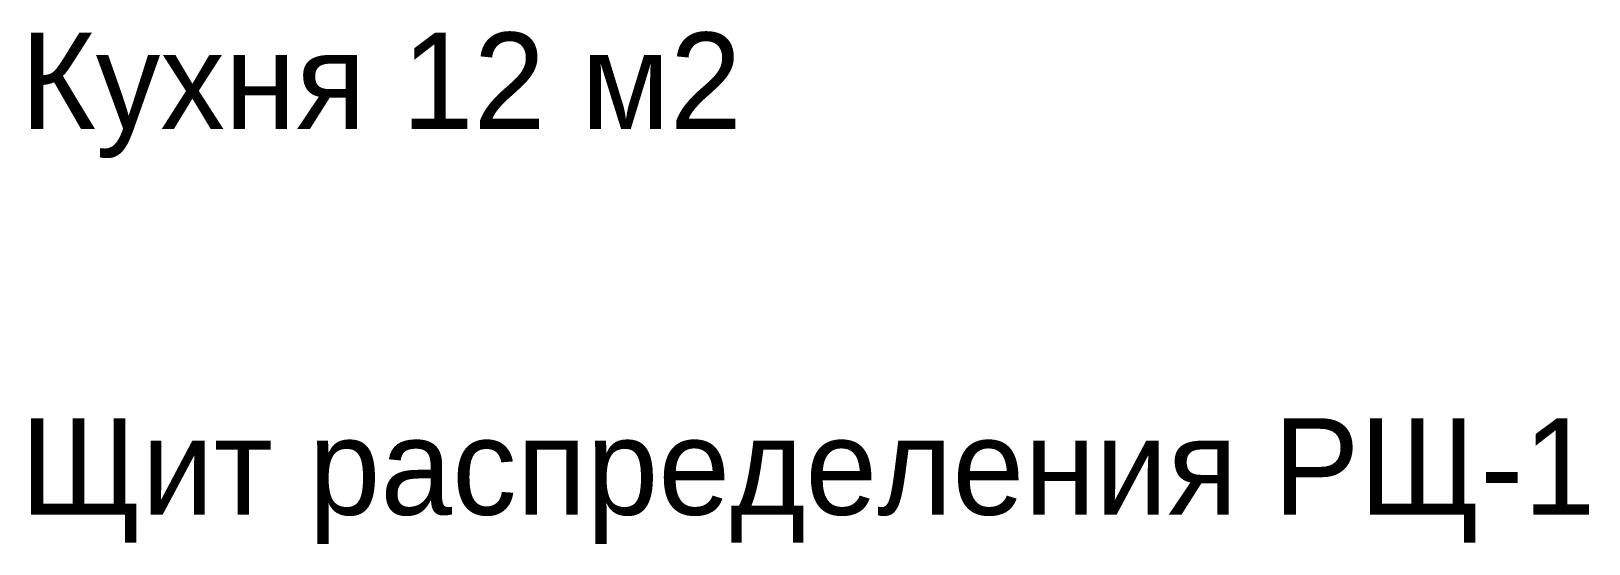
# Model space of a CAD drawing. Extents: x 0.3 to 40.6, y -0.8 to 12.5.
import ezdxf

# ---------------------------------------------------------------- set-up
doc = ezdxf.new("R2010")
doc.units = 0

msp = doc.modelspace()

# ---------------------------------------------------------------- texts
for s, p in [('Кухня 12 м2', (0, 10)), ('Щит распределения РЩ-1', (0, 0))]:
    msp.add_text(s, height=2.5).set_placement(p)

doc.saveas('drawing.dxf')
